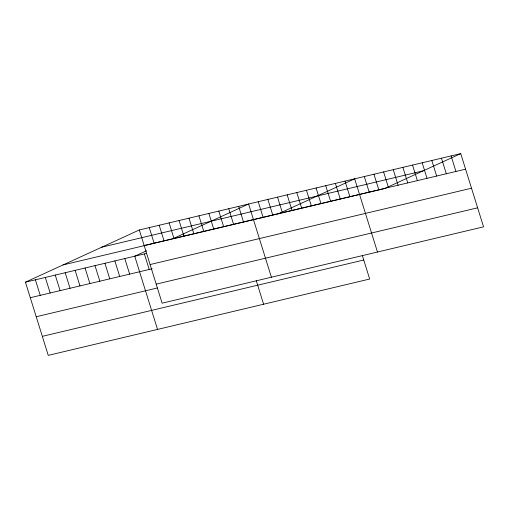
<?xml version="1.0" encoding="UTF-8"?>
<svg xmlns="http://www.w3.org/2000/svg" width="509" height="509" viewBox="0 0 509 509"><rect width="100%" height="100%" fill="white"/><g stroke="black" fill="none" stroke-linecap="round" stroke-linejoin="round"><path stroke-width="0.76" d="M362.344 255.486L369.68 279.034L48.253 355.371L25.45 282.164L139.32 229.966L460.747 153.629L483.55 226.836L162.123 303.173L139.32 229.966M146.567 250.784L134.739 256.212L157.535 329.418M278.385 213.793L354.678 178.818L377.481 252.031M384.454 188.604L460.747 153.629M101.743 247.189L423.17 170.852M144.162 245.516L465.589 169.179M63.027 264.934L152.445 243.703M153.209 243.518L171.546 239.166M190.856 234.579L172.316 238.982L248.602 204.007L271.405 277.22M191.6 234.401L210.141 229.998M210.885 229.82L345.14 197.937M345.885 197.759L364.425 193.356M365.169 193.178L383.716 188.775M25.45 282.164L146.605 253.393M150.091 264.546L471.519 188.209M30.292 297.714L152.191 268.765M156.193 284.149L477.627 207.812M36.222 316.744L157.376 287.967M42.323 336.347L363.757 260.01M451.108 155.919L455.949 171.469M441.462 158.21L446.304 173.76M431.817 160.5L436.665 176.05M422.177 162.791L427.019 178.341M412.532 165.075L417.38 180.631M402.893 167.366L407.734 182.922M393.247 169.656L398.089 185.212M383.608 171.947L388.45 187.503M373.962 174.237L378.804 189.787M364.317 176.528L369.165 192.078M345.032 181.109L349.88 196.659M335.393 183.399L340.235 198.949M325.747 185.69L330.589 201.24M316.102 187.98L320.95 203.53M306.463 190.271L311.304 205.821M296.817 192.561L301.665 208.111M287.178 194.852L292.02 210.402M277.532 197.142L282.374 212.692M267.893 199.433L272.735 214.983M258.248 201.723L263.089 217.273M238.67 206.368L243.512 221.924M256.275 280.675L263.611 304.229M228.732 208.728L233.58 224.278M218.8 211.089L223.642 226.639M208.862 213.449L213.71 228.999M198.93 215.81L203.772 231.36M188.992 218.17L193.84 233.72M179.06 220.524L183.902 236.081M169.122 222.885L173.97 238.435M159.19 225.245L164.032 240.795M149.252 227.606L154.1 243.156M144.378 253.921L149.22 269.471M124.8 258.566L129.642 274.122M114.869 260.926L119.71 276.476M104.93 263.287L109.772 278.837M94.998 265.647L99.84 281.197M85.06 268.008L89.902 283.558M75.128 270.368L79.97 285.918M65.19 272.722L70.032 288.279M55.258 275.083L60.1 290.639M45.32 277.443L50.162 292.993M35.388 279.804L40.23 295.354"/></g></svg>
